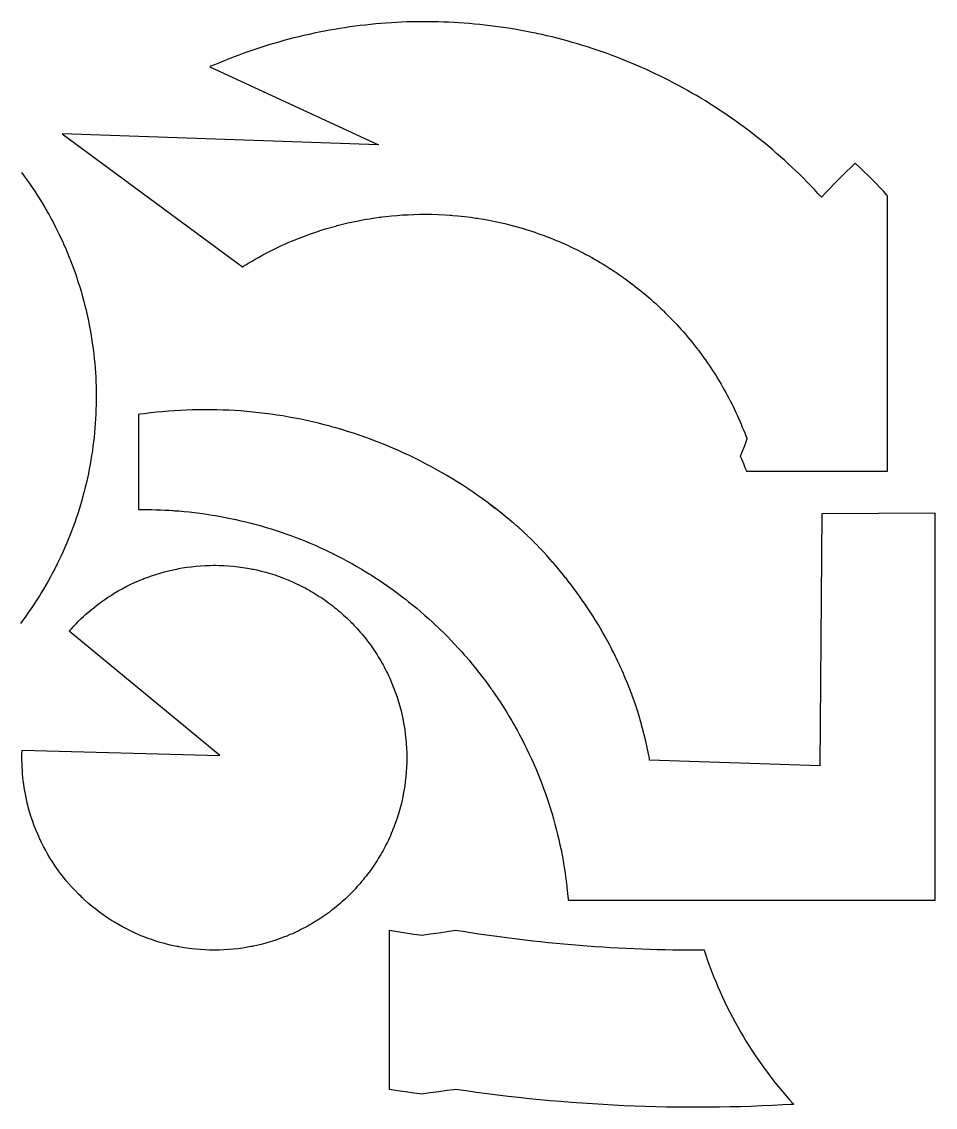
# Model space of a CAD drawing. Extents: x 0 to 1069, y 772 to 1501.
# Drawn here: x 455 to 1069, y 772 to 1501 of the extents above; entities that cross this region are included whole.
import ezdxf

# ---------------------------------------------------------------- set-up
doc = ezdxf.new("R2010")
doc.units = 0
doc.header["$MEASUREMENT"] = 0
doc.layers.get('0').update_dxf_attribs({"true_color": 0xffffff})

msp = doc.modelspace()

# ---------------------------------------------------------------- linework, layer by layer
at = {"color": 0}
for p, q in [((665.069, 1496.25), (661.626, 1495.64)), ((668.517, 1496.82), (665.069, 1496.25)), ((671.969, 1497.36), (668.517, 1496.82)), ((675.428, 1497.86), (671.969, 1497.36)), ((678.889, 1498.33), (675.428, 1497.86)), ((682.356, 1498.78), (678.889, 1498.33)), ((685.825, 1499.18), (682.356, 1498.78)), ((689.3, 1499.56), (685.825, 1499.18)), ((692.776, 1499.89), (689.3, 1499.56)), ((696.257, 1500.19), (692.776, 1499.89)), ((699.74, 1500.46), (696.257, 1500.19)), ((703.226, 1500.69), (699.74, 1500.46)), ((706.715, 1500.9), (703.226, 1500.69)), ((710.206, 1501.07), (706.715, 1500.9)), ((713.697, 1501.21), (710.206, 1501.07)), ((717.192, 1501.31), (713.697, 1501.21)), ((720.688, 1501.38), (717.192, 1501.31)), ((724.185, 1501.4), (720.688, 1501.38)), ((727.682, 1501.4), (724.185, 1501.4)), ((731.181, 1501.36), (727.682, 1501.4)), ((734.681, 1501.29), (731.181, 1501.36)), ((738.179, 1501.19), (734.681, 1501.29)), ((741.679, 1501.06), (738.179, 1501.19)), ((745.178, 1500.89), (741.679, 1501.06)), ((748.676, 1500.68), (745.178, 1500.89)), ((752.174, 1500.44), (748.676, 1500.68)), ((755.669, 1500.17), (752.174, 1500.44)), ((759.165, 1499.86), (755.669, 1500.17)), ((762.66, 1499.51), (759.165, 1499.86)), ((766.151, 1499.14), (762.66, 1499.51)), ((769.64, 1498.72), (766.151, 1499.14)), ((773.129, 1498.28), (769.64, 1498.72)), ((776.614, 1497.81), (773.129, 1498.28)), ((780.096, 1497.29), (776.614, 1497.81)), ((783.575, 1496.74), (780.096, 1497.29)), ((787.051, 1496.15), (783.575, 1496.74)), ((790.524, 1495.54), (787.051, 1496.15)), ((634.301, 1489.58), (630.917, 1488.68)), ((637.693, 1490.46), (634.301, 1489.58)), ((641.093, 1491.31), (637.693, 1490.46)), ((644.5, 1492.11), (641.093, 1491.31)), ((647.912, 1492.88), (644.5, 1492.11)), ((651.332, 1493.63), (647.912, 1492.88)), ((654.758, 1494.33), (651.332, 1493.63)), ((658.189, 1495), (654.758, 1494.33)), ((661.626, 1495.64), (658.189, 1495)), ((793.993, 1494.89), (790.524, 1495.54)), ((797.457, 1494.21), (793.993, 1494.89)), ((800.054, 1493.67), (797.457, 1494.21)), ((800.918, 1493.49), (800.054, 1493.67)), ((801.782, 1493.29), (800.918, 1493.49)), ((804.371, 1492.72), (801.782, 1493.29)), ((807.814, 1491.94), (804.371, 1492.72)), ((811.247, 1491.13), (807.814, 1491.94)), ((814.669, 1490.26), (811.247, 1491.13)), ((818.081, 1489.38), (814.669, 1490.26)), ((821.481, 1488.46), (818.081, 1489.38)), ((610.776, 1482.54), (607.45, 1481.4)), ((614.111, 1483.64), (610.776, 1482.54)), ((617.456, 1484.72), (614.111, 1483.64)), ((620.808, 1485.76), (617.456, 1484.72)), ((624.169, 1486.76), (620.808, 1485.76)), ((627.539, 1487.74), (624.169, 1486.76)), ((630.917, 1488.68), (627.539, 1487.74)), ((824.869, 1487.5), (821.481, 1488.46)), ((828.246, 1486.53), (824.869, 1487.5)), ((831.613, 1485.5), (828.246, 1486.53)), ((834.965, 1484.46), (831.613, 1485.5)), ((838.307, 1483.38), (834.965, 1484.46)), ((841.636, 1482.26), (838.307, 1483.38)), ((844.953, 1481.11), (841.636, 1482.26)), ((590.965, 1475.21), (587.699, 1473.86)), ((594.242, 1476.51), (590.965, 1475.21)), ((597.529, 1477.78), (594.242, 1476.51)), ((600.826, 1479.01), (597.529, 1477.78)), ((604.133, 1480.22), (600.826, 1479.01)), ((607.45, 1481.4), (604.133, 1480.22)), ((848.257, 1479.94), (844.953, 1481.11)), ((851.549, 1478.74), (848.257, 1479.94)), ((854.826, 1477.49), (851.549, 1478.74)), ((858.09, 1476.22), (854.826, 1477.49)), ((861.34, 1474.92), (858.09, 1476.22)), ((864.578, 1473.58), (861.34, 1474.92)), ((582.01, 1471.44), (581.2, 1471.1)), ((581.2, 1471.1), (694.639, 1418.61)), ((584.444, 1472.5), (582.01, 1471.44)), ((587.699, 1473.86), (584.444, 1472.5)), ((867.8, 1472.22), (864.578, 1473.58)), ((871.008, 1470.82), (867.8, 1472.22)), ((874.201, 1469.39), (871.008, 1470.82)), ((877.381, 1467.94), (874.201, 1469.39)), ((880.544, 1466.44), (877.381, 1467.94)), ((883.694, 1464.93), (880.544, 1466.44)), ((886.828, 1463.39), (883.694, 1464.93)), ((889.946, 1461.81), (886.828, 1463.39)), ((893.047, 1460.19), (889.946, 1461.81)), ((896.133, 1458.56), (893.047, 1460.19)), ((899.204, 1456.89), (896.133, 1458.56)), ((902.257, 1455.19), (899.204, 1456.89)), ((905.293, 1453.47), (902.257, 1455.19)), ((908.314, 1451.71), (905.293, 1453.47)), ((911.317, 1449.92), (908.314, 1451.71)), ((914.301, 1448.11), (911.317, 1449.92)), ((917.269, 1446.26), (914.301, 1448.11)), ((920.219, 1444.39), (917.269, 1446.26)), ((923.151, 1442.49), (920.219, 1444.39)), ((926.065, 1440.56), (923.151, 1442.49)), ((928.961, 1438.6), (926.065, 1440.56)), ((931.837, 1436.61), (928.961, 1438.6)), ((934.696, 1434.6), (931.837, 1436.61)), ((937.535, 1432.56), (934.696, 1434.6)), ((940.354, 1430.49), (937.535, 1432.56)), ((943.154, 1428.39), (940.354, 1430.49)), ((694.639, 1418.61), (481.887, 1426.04)), ((481.887, 1426.04), (603.258, 1336.67)), ((945.935, 1426.26), (943.154, 1428.39)), ((948.694, 1424.1), (945.935, 1426.26)), ((951.435, 1421.92), (948.694, 1424.1)), ((954.154, 1419.71), (951.435, 1421.92)), ((956.854, 1417.47), (954.154, 1419.71)), ((959.533, 1415.21), (956.854, 1417.47)), ((962.19, 1412.92), (959.533, 1415.21)), ((964.826, 1410.6), (962.19, 1412.92)), ((967.442, 1408.25), (964.826, 1410.6)), ((970.035, 1405.89), (967.442, 1408.25)), ((972.606, 1403.49), (970.035, 1405.89)), ((975.156, 1401.06), (972.606, 1403.49)), ((1012.09, 1403.46), (1009.18, 1400.68)), ((1014.3, 1405.53), (1012.09, 1403.46)), ((1015.04, 1406.21), (1014.3, 1405.53)), ((1015.75, 1405.56), (1015.04, 1406.21)), ((1017.86, 1403.58), (1015.75, 1405.56)), ((1020.65, 1400.93), (1017.86, 1403.58)), ((454.644, 1400.08), (456.493, 1397.58)), ((456.493, 1397.58), (457.861, 1395.69)), ((457.861, 1395.69), (458.313, 1395.06)), ((458.313, 1395.06), (458.76, 1394.43)), ((458.76, 1394.43), (460.086, 1392.53)), ((977.682, 1398.61), (975.156, 1401.06)), ((980.186, 1396.14), (977.682, 1398.61)), ((982.668, 1393.63), (980.186, 1396.14)), ((1003.45, 1395.04), (1000.63, 1392.17)), ((1006.3, 1397.88), (1003.45, 1395.04)), ((1009.18, 1400.68), (1006.3, 1397.88)), ((1023.41, 1398.25), (1020.65, 1400.93)), ((1026.14, 1395.53), (1023.41, 1398.25)), ((1028.84, 1392.79), (1026.14, 1395.53)), ((460.086, 1392.53), (461.828, 1389.99)), ((461.828, 1389.99), (463.537, 1387.42)), ((463.537, 1387.42), (465.217, 1384.83)), ((985.126, 1391.1), (982.668, 1393.63)), ((987.563, 1388.55), (985.126, 1391.1)), ((989.975, 1385.97), (987.563, 1388.55)), ((997.839, 1389.26), (995.085, 1386.33)), ((1000.63, 1392.17), (997.839, 1389.26)), ((1031.52, 1390.03), (1028.84, 1392.79)), ((1034.16, 1387.23), (1031.52, 1390.03)), ((1036.12, 1385.11), (1034.16, 1387.23)), ((465.217, 1384.83), (466.864, 1382.22)), ((466.864, 1382.22), (468.479, 1379.6)), ((468.479, 1379.6), (470.061, 1376.95)), ((991.769, 1384.02), (989.975, 1385.97)), ((992.363, 1383.36), (991.769, 1384.02)), ((993.039, 1384.11), (992.363, 1383.36)), ((995.085, 1386.33), (993.039, 1384.11)), ((1036.77, 1384.4), (1036.12, 1385.11)), ((1036.77, 1199.2), (1036.77, 1384.4)), ((470.061, 1376.95), (471.228, 1374.95)), ((471.228, 1374.95), (471.611, 1374.28)), ((471.611, 1374.28), (471.997, 1373.61)), ((471.997, 1373.61), (473.136, 1371.58)), ((722.046, 1371.93), (724.858, 1371.96)), ((724.858, 1371.96), (725.796, 1371.96)), ((725.796, 1371.96), (726.906, 1371.96)), ((726.906, 1371.96), (730.236, 1371.92)), ((473.136, 1371.58), (474.626, 1368.87)), ((474.626, 1368.87), (476.083, 1366.13)), ((476.083, 1366.13), (477.507, 1363.38)), ((667.639, 1364.55), (670.34, 1365.23)), ((670.34, 1365.23), (673.954, 1366.09)), ((673.954, 1366.09), (677.581, 1366.9)), ((677.581, 1366.9), (681.219, 1367.64)), ((681.219, 1367.64), (684.869, 1368.33)), ((684.869, 1368.33), (688.531, 1368.95)), ((688.531, 1368.95), (692.201, 1369.52)), ((692.201, 1369.52), (694.961, 1369.91)), ((694.961, 1369.91), (695.882, 1370.03)), ((695.882, 1370.03), (696.813, 1370.15)), ((696.813, 1370.15), (699.606, 1370.48)), ((699.606, 1370.48), (703.335, 1370.87)), ((703.335, 1370.87), (707.069, 1371.2)), ((707.069, 1371.2), (710.808, 1371.48)), ((710.808, 1371.48), (714.551, 1371.69)), ((714.551, 1371.69), (718.297, 1371.84)), ((718.297, 1371.84), (722.046, 1371.93)), ((730.236, 1371.92), (734.674, 1371.79)), ((734.674, 1371.79), (739.108, 1371.58)), ((739.108, 1371.58), (742.432, 1371.37)), ((742.432, 1371.37), (743.539, 1371.28)), ((743.539, 1371.28), (744.637, 1371.2)), ((744.637, 1371.2), (747.928, 1370.91)), ((747.928, 1370.91), (752.31, 1370.45)), ((752.31, 1370.45), (756.681, 1369.9)), ((756.681, 1369.9), (759.953, 1369.44)), ((759.953, 1369.44), (761.042, 1369.27)), ((761.042, 1369.27), (762.135, 1369.11)), ((762.135, 1369.11), (765.408, 1368.56)), ((765.408, 1368.56), (769.76, 1367.76)), ((769.76, 1367.76), (774.096, 1366.88)), ((774.096, 1366.88), (777.336, 1366.16)), ((777.336, 1366.16), (778.414, 1365.91)), ((778.414, 1365.91), (779.489, 1365.66)), ((779.489, 1365.66), (782.704, 1364.87)), ((782.704, 1364.87), (786.975, 1363.73)), ((477.507, 1363.38), (478.896, 1360.61)), ((478.896, 1360.61), (480.251, 1357.82)), ((480.251, 1357.82), (481.571, 1355.02)), ((641.965, 1356.21), (645.446, 1357.54)), ((645.446, 1357.54), (648.947, 1358.81)), ((648.947, 1358.81), (652.469, 1360.03)), ((652.469, 1360.03), (656.01, 1361.18)), ((656.01, 1361.18), (659.569, 1362.28)), ((659.569, 1362.28), (663.146, 1363.32)), ((663.146, 1363.32), (665.84, 1364.07)), ((665.84, 1364.07), (666.742, 1364.31)), ((666.742, 1364.31), (667.639, 1364.55)), ((786.975, 1363.73), (791.222, 1362.52)), ((791.222, 1362.52), (794.393, 1361.56)), ((794.393, 1361.56), (795.446, 1361.23)), ((795.446, 1361.23), (795.971, 1361.06)), ((795.971, 1361.06), (797.546, 1360.55)), ((797.546, 1360.55), (799.639, 1359.85)), ((799.639, 1359.85), (801.725, 1359.14)), ((801.725, 1359.14), (803.803, 1358.4)), ((803.803, 1358.4), (805.874, 1357.64)), ((805.874, 1357.64), (807.938, 1356.87)), ((481.571, 1355.02), (482.54, 1352.9)), ((482.54, 1352.9), (482.857, 1352.19)), ((482.857, 1352.19), (483.174, 1351.49)), ((483.174, 1351.49), (484.107, 1349.36)), ((627.16, 1349.81), (629.407, 1350.86)), ((629.407, 1350.86), (631.664, 1351.89)), ((631.664, 1351.89), (633.933, 1352.89)), ((633.933, 1352.89), (636.214, 1353.87)), ((636.214, 1353.87), (637.932, 1354.59)), ((637.932, 1354.59), (638.506, 1354.82)), ((638.506, 1354.82), (639.368, 1355.18)), ((639.368, 1355.18), (641.965, 1356.21)), ((807.938, 1356.87), (809.993, 1356.07)), ((809.993, 1356.07), (812.042, 1355.25)), ((812.042, 1355.25), (814.082, 1354.42)), ((814.082, 1354.42), (816.114, 1353.56)), ((816.114, 1353.56), (818.137, 1352.68)), ((818.137, 1352.68), (820.153, 1351.79)), ((820.153, 1351.79), (822.16, 1350.88)), ((822.16, 1350.88), (824.158, 1349.94)), ((484.107, 1349.36), (485.322, 1346.51)), ((485.322, 1346.51), (486.501, 1343.65)), ((486.501, 1343.65), (487.644, 1340.77)), ((611.771, 1341.78), (613.931, 1343)), ((613.931, 1343), (616.106, 1344.19)), ((616.106, 1344.19), (618.292, 1345.36)), ((618.292, 1345.36), (620.49, 1346.51)), ((620.49, 1346.51), (622.701, 1347.63)), ((622.701, 1347.63), (624.925, 1348.73)), ((624.925, 1348.73), (627.16, 1349.81)), ((824.158, 1349.94), (826.147, 1348.99)), ((826.147, 1348.99), (827.635, 1348.26)), ((827.635, 1348.26), (828.128, 1348.02)), ((828.128, 1348.02), (828.625, 1347.77)), ((828.625, 1347.77), (830.108, 1347.02)), ((830.108, 1347.02), (832.079, 1346)), ((832.079, 1346), (834.039, 1344.97)), ((834.039, 1344.97), (835.989, 1343.92)), ((835.989, 1343.92), (837.929, 1342.85)), ((837.929, 1342.85), (839.857, 1341.76)), ((487.644, 1340.77), (488.753, 1337.88)), ((488.753, 1337.88), (489.825, 1334.97)), ((603.258, 1336.67), (603.783, 1337)), ((603.783, 1337), (605.367, 1337.98)), ((605.367, 1337.98), (607.488, 1339.27)), ((607.488, 1339.27), (609.622, 1340.54)), ((609.622, 1340.54), (611.771, 1341.78)), ((839.857, 1341.76), (841.776, 1340.65)), ((841.776, 1340.65), (843.683, 1339.52)), ((843.683, 1339.52), (845.581, 1338.38)), ((845.581, 1338.38), (847.467, 1337.22)), ((847.467, 1337.22), (849.34, 1336.03)), ((849.34, 1336.03), (851.204, 1334.84)), ((489.825, 1334.97), (490.863, 1332.05)), ((490.863, 1332.05), (491.617, 1329.85)), ((491.617, 1329.85), (491.863, 1329.12)), ((491.863, 1329.12), (492.107, 1328.38)), ((492.107, 1328.38), (492.825, 1326.18)), ((851.204, 1334.84), (853.056, 1333.62)), ((853.056, 1333.62), (854.897, 1332.39)), ((854.897, 1332.39), (856.725, 1331.13)), ((856.725, 1331.13), (858.089, 1330.18)), ((858.089, 1330.18), (858.542, 1329.86)), ((858.542, 1329.86), (858.993, 1329.54)), ((858.993, 1329.54), (860.343, 1328.58)), ((860.343, 1328.58), (862.131, 1327.28)), ((492.825, 1326.18), (493.751, 1323.23)), ((493.751, 1323.23), (494.64, 1320.27)), ((862.131, 1327.28), (863.906, 1325.96)), ((863.906, 1325.96), (865.668, 1324.63)), ((865.668, 1324.63), (867.417, 1323.27)), ((867.417, 1323.27), (869.153, 1321.91)), ((869.153, 1321.91), (870.876, 1320.52)), ((494.64, 1320.27), (495.493, 1317.3)), ((495.493, 1317.3), (496.31, 1314.32)), ((496.31, 1314.32), (497.089, 1311.32)), ((870.876, 1320.52), (872.586, 1319.12)), ((872.586, 1319.12), (874.282, 1317.71)), ((874.282, 1317.71), (875.965, 1316.27)), ((875.965, 1316.27), (877.633, 1314.82)), ((877.633, 1314.82), (879.289, 1313.36)), ((497.089, 1311.32), (497.832, 1308.32)), ((497.832, 1308.32), (498.537, 1305.32)), ((879.289, 1313.36), (880.931, 1311.88)), ((880.931, 1311.88), (882.558, 1310.38)), ((882.558, 1310.38), (884.171, 1308.87)), ((884.171, 1308.87), (885.372, 1307.73)), ((885.372, 1307.73), (885.771, 1307.34)), ((885.771, 1307.34), (886.168, 1306.96)), ((886.168, 1306.96), (887.356, 1305.8)), ((498.537, 1305.32), (499.207, 1302.3)), ((499.207, 1302.3), (499.838, 1299.27)), ((499.838, 1299.27), (500.432, 1296.24)), ((887.356, 1305.8), (888.926, 1304.24)), ((888.926, 1304.24), (890.481, 1302.67)), ((890.481, 1302.67), (892.021, 1301.08)), ((892.021, 1301.08), (893.546, 1299.48)), ((893.546, 1299.48), (895.056, 1297.86)), ((500.432, 1296.24), (500.99, 1293.2)), ((500.99, 1293.2), (501.51, 1290.16)), ((895.056, 1297.86), (896.549, 1296.23)), ((896.549, 1296.23), (898.026, 1294.59)), ((898.026, 1294.59), (899.489, 1292.93)), ((899.489, 1292.93), (900.935, 1291.26)), ((501.51, 1290.16), (501.992, 1287.1)), ((501.992, 1287.1), (502.438, 1284.04)), ((900.935, 1291.26), (902.365, 1289.57)), ((902.365, 1289.57), (903.781, 1287.87)), ((903.781, 1287.87), (905.179, 1286.16)), ((905.179, 1286.16), (906.561, 1284.43)), ((906.561, 1284.43), (907.926, 1282.69)), ((502.438, 1284.04), (502.747, 1281.74)), ((502.747, 1281.74), (502.844, 1280.98)), ((502.844, 1280.98), (502.942, 1280.2)), ((502.942, 1280.2), (503.217, 1277.88)), ((503.217, 1277.88), (503.55, 1274.79)), ((907.926, 1282.69), (908.942, 1281.38)), ((908.942, 1281.38), (909.276, 1280.93)), ((909.276, 1280.93), (909.603, 1280.51)), ((909.603, 1280.51), (910.572, 1279.22)), ((910.572, 1279.22), (911.851, 1277.49)), ((911.851, 1277.49), (913.114, 1275.75)), ((503.55, 1274.79), (503.846, 1271.69)), ((503.846, 1271.69), (504.104, 1268.6)), ((913.114, 1275.75), (914.361, 1274)), ((914.361, 1274), (915.59, 1272.24)), ((915.59, 1272.24), (916.803, 1270.46)), ((916.803, 1270.46), (918, 1268.68)), ((504.104, 1268.6), (504.324, 1265.5)), ((504.324, 1265.5), (504.506, 1262.4)), ((918, 1268.68), (919.179, 1266.89)), ((919.179, 1266.89), (920.342, 1265.08)), ((920.342, 1265.08), (921.486, 1263.27)), ((921.486, 1263.27), (922.615, 1261.44)), ((504.506, 1262.4), (504.65, 1259.29)), ((504.65, 1259.29), (504.756, 1256.19)), ((504.756, 1256.19), (504.824, 1253.09)), ((922.615, 1261.44), (923.726, 1259.61)), ((923.726, 1259.61), (924.821, 1257.76)), ((924.821, 1257.76), (925.897, 1255.9)), ((925.897, 1255.9), (926.957, 1254.04)), ((504.824, 1253.09), (504.853, 1249.99)), ((504.853, 1249.99), (504.844, 1246.89)), ((926.957, 1254.04), (928, 1252.16)), ((928, 1252.16), (929.025, 1250.28)), ((929.025, 1250.28), (930.032, 1248.38)), ((930.032, 1248.38), (931.021, 1246.48)), ((504.715, 1240.69), (504.593, 1237.59)), ((504.799, 1243.79), (504.715, 1240.69)), ((504.844, 1246.89), (504.799, 1243.79)), ((931.021, 1246.48), (931.993, 1244.57)), ((931.993, 1244.57), (932.949, 1242.64)), ((932.949, 1242.64), (933.885, 1240.71)), ((933.885, 1240.71), (934.803, 1238.77)), ((504.433, 1234.49), (504.236, 1231.4)), ((504.593, 1237.59), (504.433, 1234.49)), ((534.213, 1237.48), (533.203, 1237.34)), ((533.203, 1237.34), (533.203, 1173.44)), ((537.242, 1237.89), (534.213, 1237.48)), ((541.285, 1238.4), (537.242, 1237.89)), ((545.331, 1238.85), (541.285, 1238.4)), ((549.381, 1239.24), (545.331, 1238.85)), ((553.432, 1239.59), (549.381, 1239.24)), ((557.488, 1239.89), (553.432, 1239.59)), ((561.543, 1240.13), (557.488, 1239.89)), ((565.601, 1240.32), (561.543, 1240.13)), ((569.66, 1240.46), (565.601, 1240.32)), ((573.719, 1240.55), (569.66, 1240.46)), ((577.778, 1240.58), (573.719, 1240.55)), ((581.836, 1240.57), (577.778, 1240.58)), ((585.892, 1240.5), (581.836, 1240.57)), ((589.947, 1240.38), (585.892, 1240.5)), ((594, 1240.21), (589.947, 1240.38)), ((598.05, 1239.98), (594, 1240.21)), ((602.097, 1239.71), (598.05, 1239.98)), ((606.142, 1239.38), (602.097, 1239.71)), ((610.181, 1239.01), (606.142, 1239.38)), ((614.215, 1238.58), (610.181, 1239.01)), ((618.244, 1238.1), (614.215, 1238.58)), ((622.268, 1237.57), (618.244, 1238.1)), ((626.286, 1236.98), (622.268, 1237.57)), ((630.297, 1236.35), (626.286, 1236.98)), ((634.301, 1235.66), (630.297, 1236.35)), ((638.297, 1234.93), (634.301, 1235.66)), ((642.286, 1234.14), (638.297, 1234.93)), ((646.265, 1233.3), (642.286, 1234.14)), ((650.236, 1232.41), (646.265, 1233.3)), ((934.803, 1238.77), (935.704, 1236.82)), ((935.704, 1236.82), (936.587, 1234.87)), ((936.587, 1234.87), (937.451, 1232.9)), ((504.001, 1228.31), (503.728, 1225.22)), ((504.236, 1231.4), (504.001, 1228.31)), ((654.197, 1231.47), (650.236, 1232.41)), ((658.147, 1230.47), (654.197, 1231.47)), ((661.104, 1229.7), (658.147, 1230.47)), ((662.088, 1229.43), (661.104, 1229.7)), ((663.071, 1229.16), (662.088, 1229.43)), ((666.014, 1228.33), (663.071, 1229.16)), ((669.924, 1227.19), (666.014, 1228.33)), ((673.817, 1226), (669.924, 1227.19)), ((677.692, 1224.76), (673.817, 1226)), ((937.451, 1232.9), (938.299, 1230.93)), ((938.299, 1230.93), (939.128, 1228.95)), ((939.128, 1228.95), (939.938, 1226.96)), ((939.938, 1226.96), (940.729, 1224.96)), ((503.069, 1219.06), (502.683, 1215.98)), ((503.418, 1222.14), (503.069, 1219.06)), ((503.728, 1225.22), (503.418, 1222.14)), ((681.549, 1223.47), (677.692, 1224.76)), ((685.387, 1222.13), (681.549, 1223.47)), ((689.207, 1220.74), (685.387, 1222.13)), ((693.007, 1219.3), (689.207, 1220.74)), ((696.786, 1217.82), (693.007, 1219.3)), ((940.729, 1224.96), (941.504, 1222.95)), ((941.994, 1220.22), (941.181, 1218.08)), ((941.504, 1222.95), (942.072, 1221.44)), ((942.258, 1220.94), (941.994, 1220.22)), ((942.072, 1221.44), (942.258, 1220.94)), ((502.26, 1212.91), (501.799, 1209.84)), ((502.683, 1215.98), (502.26, 1212.91)), ((700.546, 1216.29), (696.786, 1217.82)), ((704.286, 1214.71), (700.546, 1216.29)), ((708.004, 1213.08), (704.286, 1214.71)), ((711.7, 1211.41), (708.004, 1213.08)), ((715.374, 1209.69), (711.7, 1211.41)), ((938.914, 1212.41), (938.025, 1210.3)), ((940.067, 1215.24), (938.914, 1212.41)), ((941.181, 1218.08), (940.067, 1215.24)), ((501.3, 1206.78), (500.764, 1203.72)), ((501.799, 1209.84), (501.3, 1206.78)), ((719.026, 1207.92), (715.374, 1209.69)), ((722.656, 1206.11), (719.026, 1207.92)), ((726.261, 1204.25), (722.656, 1206.11)), ((729.842, 1202.35), (726.261, 1204.25)), ((938.025, 1210.3), (937.724, 1209.6)), ((937.724, 1209.6), (938, 1208.95)), ((938, 1208.95), (938.817, 1207.02)), ((938.817, 1207.02), (939.878, 1204.43)), ((939.878, 1204.43), (940.908, 1201.82)), ((499.578, 1197.63), (498.929, 1194.59)), ((500.189, 1200.67), (499.578, 1197.63)), ((500.764, 1203.72), (500.189, 1200.67)), ((733.4, 1200.4), (729.842, 1202.35)), ((736.932, 1198.4), (733.4, 1200.4)), ((740.44, 1196.36), (736.932, 1198.4)), ((940.908, 1201.82), (941.661, 1199.86)), ((941.661, 1199.86), (941.907, 1199.2)), ((941.907, 1199.2), (1036.77, 1199.2)), ((498.243, 1191.55), (497.518, 1188.53)), ((498.929, 1194.59), (498.243, 1191.55)), ((743.922, 1194.27), (740.44, 1196.36)), ((747.378, 1192.14), (743.922, 1194.27)), ((750.807, 1189.97), (747.378, 1192.14)), ((754.21, 1187.75), (750.807, 1189.97)), ((495.958, 1182.5), (495.756, 1181.76)), ((496.162, 1183.25), (495.958, 1182.5)), ((496.757, 1185.51), (496.162, 1183.25)), ((497.518, 1188.53), (496.757, 1185.51)), ((757.585, 1185.49), (754.21, 1187.75)), ((760.932, 1183.18), (757.585, 1185.49)), ((764.251, 1180.83), (760.932, 1183.18)), ((494.261, 1176.55), (493.358, 1173.6)), ((495.128, 1179.52), (494.261, 1176.55)), ((495.756, 1181.76), (495.128, 1179.52)), ((767.542, 1178.43), (764.251, 1180.83)), ((770.803, 1176), (767.542, 1178.43)), ((769.681, 1176.84), (769.363, 1177.07)), ((769.363, 1177.07), (773.154, 1174.2)), ((771.265, 1175.65), (769.681, 1176.84)), ((774.035, 1173.52), (770.803, 1176)), ((772.84, 1174.44), (771.265, 1175.65)), ((491.446, 1167.72), (490.435, 1164.8)), ((492.419, 1170.65), (491.446, 1167.72)), ((493.358, 1173.6), (492.419, 1170.65)), ((533.203, 1173.44), (533.944, 1173.45)), ((533.944, 1173.45), (536.168, 1173.46)), ((536.168, 1173.46), (539.133, 1173.45)), ((539.133, 1173.45), (542.099, 1173.42)), ((542.099, 1173.42), (545.063, 1173.35)), ((545.063, 1173.35), (548.025, 1173.25)), ((548.025, 1173.25), (550.988, 1173.12)), ((550.988, 1173.12), (553.949, 1172.95)), ((553.949, 1172.95), (556.168, 1172.81)), ((556.168, 1172.81), (556.907, 1172.76)), ((556.907, 1172.76), (557.786, 1172.7)), ((557.786, 1172.7), (560.419, 1172.5)), ((560.419, 1172.5), (563.926, 1172.18)), ((563.926, 1172.18), (567.429, 1171.83)), ((567.429, 1171.83), (570.926, 1171.44)), ((570.926, 1171.44), (574.418, 1171)), ((574.418, 1171), (577.904, 1170.52)), ((577.904, 1170.52), (581.383, 1169.99)), ((581.383, 1169.99), (584.856, 1169.43)), ((584.856, 1169.43), (588.321, 1168.82)), ((588.321, 1168.82), (591.778, 1168.17)), ((591.778, 1168.17), (595.228, 1167.48)), ((773.154, 1174.2), (772.84, 1174.44)), ((776.44, 1171.63), (774.035, 1173.52)), ((777.236, 1170.99), (776.44, 1171.63)), ((777.526, 1170.76), (777.236, 1170.99)), ((780.417, 1168.43), (777.526, 1170.76)), ((780.704, 1168.19), (780.417, 1168.43)), ((781.049, 1167.91), (780.704, 1168.19)), ((784.488, 1165.06), (781.049, 1167.91)), ((992.594, 1170.51), (991.325, 1001.19)), ((1068.82, 1170.96), (992.594, 1170.51)), ((1068.82, 910.864), (1068.82, 1170.96)), ((489.387, 1161.89), (488.306, 1159)), ((490.435, 1164.8), (489.387, 1161.89)), ((595.228, 1167.48), (598.669, 1166.74)), ((598.669, 1166.74), (602.103, 1165.97)), ((602.103, 1165.97), (605.526, 1165.15)), ((605.526, 1165.15), (608.94, 1164.28)), ((608.94, 1164.28), (611.494, 1163.61)), ((611.494, 1163.61), (612.344, 1163.38)), ((612.344, 1163.38), (613.19, 1163.15)), ((613.19, 1163.15), (615.721, 1162.44)), ((615.721, 1162.44), (619.085, 1161.46)), ((619.085, 1161.46), (622.435, 1160.44)), ((622.435, 1160.44), (625.771, 1159.38)), ((784.829, 1164.78), (784.488, 1165.06)), ((785.219, 1164.45), (784.829, 1164.78)), ((784.829, 1164.78), (784.829, 1164.78)), ((787.15, 1162.8), (785.219, 1164.45)), ((789.057, 1161.13), (787.15, 1162.8)), ((789.435, 1160.79), (789.057, 1161.13)), ((789.86, 1160.41), (789.435, 1160.79)), ((791.967, 1158.48), (789.86, 1160.41)), ((486.036, 1153.25), (484.847, 1150.4)), ((487.189, 1156.12), (486.036, 1153.25)), ((488.306, 1159), (487.189, 1156.12)), ((625.771, 1159.38), (629.094, 1158.27)), ((629.094, 1158.27), (632.404, 1157.13)), ((632.404, 1157.13), (635.699, 1155.94)), ((635.699, 1155.94), (638.978, 1154.72)), ((638.978, 1154.72), (642.242, 1153.45)), ((642.242, 1153.45), (645.49, 1152.14)), ((794.05, 1156.53), (791.967, 1158.48)), ((794.463, 1156.13), (794.05, 1156.53)), ((794.839, 1155.78), (794.463, 1156.13)), ((796.706, 1153.97), (794.839, 1155.78)), ((798.554, 1152.14), (796.706, 1153.97)), ((483.625, 1147.56), (482.367, 1144.73)), ((484.847, 1150.4), (483.625, 1147.56)), ((645.49, 1152.14), (648.722, 1150.8)), ((648.722, 1150.8), (651.939, 1149.41)), ((651.939, 1149.41), (655.137, 1147.99)), ((655.137, 1147.99), (658.321, 1146.52)), ((658.321, 1146.52), (661.485, 1145.02)), ((798.921, 1151.77), (798.554, 1152.14)), ((799.306, 1151.39), (798.921, 1151.77)), ((801.215, 1149.44), (799.306, 1151.39)), ((803.106, 1147.48), (801.215, 1149.44)), ((803.481, 1147.08), (803.106, 1147.48)), ((804.019, 1146.52), (803.481, 1147.08)), ((805.624, 1144.8), (804.019, 1146.52)), ((479.746, 1139.13), (478.728, 1137.05)), ((481.074, 1141.93), (479.746, 1139.13)), ((482.367, 1144.73), (481.074, 1141.93)), ((661.485, 1145.02), (663.847, 1143.87)), ((663.847, 1143.87), (664.632, 1143.48)), ((664.632, 1143.48), (665.417, 1143.09)), ((665.417, 1143.09), (667.764, 1141.89)), ((667.764, 1141.89), (670.878, 1140.27)), ((670.878, 1140.27), (673.969, 1138.61)), ((673.969, 1138.61), (677.04, 1136.91)), ((807.739, 1142.49), (805.624, 1144.8)), ((809.831, 1140.16), (807.739, 1142.49)), ((811.382, 1138.4), (809.831, 1140.16)), ((476.985, 1133.59), (475.551, 1130.85)), ((478.037, 1135.66), (476.985, 1133.59)), ((478.383, 1136.36), (478.037, 1135.66)), ((478.728, 1137.05), (478.383, 1136.36)), ((547.774, 1130.77), (550.722, 1131.59)), ((550.722, 1131.59), (553.689, 1132.34)), ((553.689, 1132.34), (556.674, 1133.03)), ((556.674, 1133.03), (558.924, 1133.49)), ((558.924, 1133.49), (559.676, 1133.64)), ((559.676, 1133.64), (560.436, 1133.78)), ((560.436, 1133.78), (562.721, 1134.18)), ((562.721, 1134.18), (565.776, 1134.66)), ((565.776, 1134.66), (568.842, 1135.06)), ((568.842, 1135.06), (571.915, 1135.38)), ((571.915, 1135.38), (574.994, 1135.64)), ((574.994, 1135.64), (578.081, 1135.82)), ((578.081, 1135.82), (581.171, 1135.93)), ((581.171, 1135.93), (583.49, 1135.97)), ((583.49, 1135.97), (584.264, 1135.97)), ((584.264, 1135.97), (585.061, 1135.97)), ((585.061, 1135.97), (587.456, 1135.93)), ((587.456, 1135.93), (590.644, 1135.81)), ((590.644, 1135.81), (593.828, 1135.62)), ((593.828, 1135.62), (597.006, 1135.35)), ((597.006, 1135.35), (600.175, 1135)), ((600.175, 1135), (603.336, 1134.57)), ((603.336, 1134.57), (606.486, 1134.07)), ((606.486, 1134.07), (608.843, 1133.64)), ((608.843, 1133.64), (609.625, 1133.49)), ((609.625, 1133.49), (610.401, 1133.33)), ((610.401, 1133.33), (612.719, 1132.83)), ((612.719, 1132.83), (615.796, 1132.11)), ((615.796, 1132.11), (618.851, 1131.31)), ((618.851, 1131.31), (621.886, 1130.43)), ((677.04, 1136.91), (680.09, 1135.17)), ((680.09, 1135.17), (683.119, 1133.4)), ((683.119, 1133.4), (686.125, 1131.59)), ((686.125, 1131.59), (688.367, 1130.21)), ((811.894, 1137.81), (811.382, 1138.4)), ((812.422, 1137.2), (811.894, 1137.81)), ((813.994, 1135.36), (812.422, 1137.2)), ((816.068, 1132.89), (813.994, 1135.36)), ((818.114, 1130.4), (816.068, 1132.89)), ((472.585, 1125.41), (471.051, 1122.72)), ((474.085, 1128.12), (472.585, 1125.41)), ((475.551, 1130.85), (474.085, 1128.12)), ((527.769, 1123.05), (530.549, 1124.36)), ((530.549, 1124.36), (533.36, 1125.6)), ((533.36, 1125.6), (535.486, 1126.49)), ((535.486, 1126.49), (536.2, 1126.77)), ((536.2, 1126.77), (536.911, 1127.06)), ((536.911, 1127.06), (539.058, 1127.87)), ((539.058, 1127.87), (541.94, 1128.91)), ((541.94, 1128.91), (544.846, 1129.87)), ((544.846, 1129.87), (547.774, 1130.77)), ((621.886, 1130.43), (624.899, 1129.48)), ((624.899, 1129.48), (627.886, 1128.45)), ((627.886, 1128.45), (630.85, 1127.35)), ((630.85, 1127.35), (633.056, 1126.48)), ((633.056, 1126.48), (633.786, 1126.18)), ((633.786, 1126.18), (634.153, 1126.03)), ((634.153, 1126.03), (635.247, 1125.56)), ((635.247, 1125.56), (636.701, 1124.93)), ((636.701, 1124.93), (638.147, 1124.28)), ((638.147, 1124.28), (639.583, 1123.61)), ((688.367, 1130.21), (689.11, 1129.74)), ((689.11, 1129.74), (689.853, 1129.27)), ((689.853, 1129.27), (692.071, 1127.85)), ((692.071, 1127.85), (695.01, 1125.93)), ((695.01, 1125.93), (697.924, 1123.97)), ((697.924, 1123.97), (700.813, 1121.98)), ((819.632, 1128.52), (818.114, 1130.4)), ((820.133, 1127.89), (819.632, 1128.52)), ((820.628, 1127.27), (820.133, 1127.89)), ((822.097, 1125.39), (820.628, 1127.27)), ((824.035, 1122.87), (822.097, 1125.39)), ((467.886, 1117.39), (466.665, 1115.41)), ((469.486, 1120.04), (467.886, 1117.39)), ((471.051, 1122.72), (469.486, 1120.04)), ((515.031, 1115.95), (516.99, 1117.17)), ((516.99, 1117.17), (519.632, 1118.74)), ((519.632, 1118.74), (522.311, 1120.24)), ((522.311, 1120.24), (525.024, 1121.68)), ((525.024, 1121.68), (527.769, 1123.05)), ((639.583, 1123.61), (641.012, 1122.93)), ((641.012, 1122.93), (642.432, 1122.22)), ((642.432, 1122.22), (643.843, 1121.5)), ((643.843, 1121.5), (645.244, 1120.76)), ((645.244, 1120.76), (646.637, 1120.01)), ((646.637, 1120.01), (648.021, 1119.23)), ((648.021, 1119.23), (649.394, 1118.45)), ((649.394, 1118.45), (650.758, 1117.64)), ((650.758, 1117.64), (652.114, 1116.82)), ((652.114, 1116.82), (653.458, 1115.98)), ((700.813, 1121.98), (703.676, 1119.95)), ((703.676, 1119.95), (706.515, 1117.88)), ((706.515, 1117.88), (709.329, 1115.78)), ((825.946, 1120.33), (824.035, 1122.87)), ((827.363, 1118.42), (825.946, 1120.33)), ((827.831, 1117.77), (827.363, 1118.42)), ((828.297, 1117.13), (827.831, 1117.77)), ((829.683, 1115.2), (828.297, 1117.13)), ((462.89, 1109.55), (461.161, 1106.98)), ((464.588, 1112.14), (462.89, 1109.55)), ((465.842, 1114.1), (464.588, 1112.14)), ((466.253, 1114.76), (465.842, 1114.1)), ((466.665, 1115.41), (466.253, 1114.76)), ((505.012, 1108.92), (506.838, 1110.31)), ((506.838, 1110.31), (508.688, 1111.66)), ((508.688, 1111.66), (510.563, 1112.99)), ((510.563, 1112.99), (512.463, 1114.28)), ((512.463, 1114.28), (513.901, 1115.23)), ((513.901, 1115.23), (514.385, 1115.54)), ((514.385, 1115.54), (515.031, 1115.95)), ((653.458, 1115.98), (654.792, 1115.12)), ((654.792, 1115.12), (655.786, 1114.47)), ((655.786, 1114.47), (656.117, 1114.25)), ((656.117, 1114.25), (656.447, 1114.02)), ((656.447, 1114.02), (657.433, 1113.35)), ((657.433, 1113.35), (658.74, 1112.45)), ((658.74, 1112.45), (660.035, 1111.52)), ((660.035, 1111.52), (661.318, 1110.58)), ((661.318, 1110.58), (662.589, 1109.63)), ((662.589, 1109.63), (663.849, 1108.66)), ((709.329, 1115.78), (711.424, 1114.18)), ((711.424, 1114.18), (712.117, 1113.64)), ((712.117, 1113.64), (712.807, 1113.11)), ((712.807, 1113.11), (714.865, 1111.48)), ((714.865, 1111.48), (717.588, 1109.29)), ((717.588, 1109.29), (720.282, 1107.07)), ((831.508, 1112.61), (829.683, 1115.2)), ((833.307, 1109.99), (831.508, 1112.61)), ((834.639, 1108.02), (833.307, 1109.99)), ((459.4, 1104.43), (457.607, 1101.9)), ((461.161, 1106.98), (459.4, 1104.43)), ((496.272, 1101.5), (497.967, 1103.04)), ((497.967, 1103.04), (499.689, 1104.56)), ((499.689, 1104.56), (501.438, 1106.04)), ((501.438, 1106.04), (503.213, 1107.49)), ((503.213, 1107.49), (505.012, 1108.92)), ((663.849, 1108.66), (665.096, 1107.67)), ((665.096, 1107.67), (666.331, 1106.67)), ((666.331, 1106.67), (667.553, 1105.65)), ((667.553, 1105.65), (668.764, 1104.62)), ((668.764, 1104.62), (669.961, 1103.57)), ((669.961, 1103.57), (671.146, 1102.51)), ((671.146, 1102.51), (672.318, 1101.44)), ((720.282, 1107.07), (722.95, 1104.81)), ((722.95, 1104.81), (725.589, 1102.51)), ((725.589, 1102.51), (728.2, 1100.19)), ((835.078, 1107.36), (834.639, 1108.02)), ((835.521, 1106.7), (835.078, 1107.36)), ((836.838, 1104.69), (835.521, 1106.7)), ((838.568, 1101.99), (836.838, 1104.69)), ((840.268, 1099.28), (838.568, 1101.99)), ((455.783, 1099.4), (453.929, 1096.91)), ((457.607, 1101.9), (455.783, 1099.4)), ((488.215, 1093.33), (489.769, 1095.02)), ((489.769, 1095.02), (491.353, 1096.68)), ((491.353, 1096.68), (492.965, 1098.32)), ((492.965, 1098.32), (494.604, 1099.92)), ((494.604, 1099.92), (496.272, 1101.5)), ((672.318, 1101.44), (673.476, 1100.35)), ((673.476, 1100.35), (674.622, 1099.24)), ((674.622, 1099.24), (675.474, 1098.41)), ((675.474, 1098.41), (675.754, 1098.13)), ((675.754, 1098.13), (676.036, 1097.84)), ((676.036, 1097.84), (676.872, 1096.99)), ((676.872, 1096.99), (677.976, 1095.85)), ((677.976, 1095.85), (679.067, 1094.69)), ((679.067, 1094.69), (680.142, 1093.52)), ((728.2, 1100.19), (730.782, 1097.83)), ((730.782, 1097.83), (732.701, 1096.05)), ((732.701, 1096.05), (733.336, 1095.45)), ((733.336, 1095.45), (733.976, 1094.84)), ((733.976, 1094.84), (735.883, 1093.01)), ((841.526, 1097.23), (840.268, 1099.28)), ((841.94, 1096.55), (841.526, 1097.23)), ((842.35, 1095.87), (841.94, 1096.55)), ((843.561, 1093.84), (842.35, 1095.87)), ((486.69, 1091.61), (487.068, 1092.05)), ((587.96, 1008.21), (486.69, 1091.61)), ((487.068, 1092.05), (488.215, 1093.33)), ((680.142, 1093.52), (681.203, 1092.33)), ((681.203, 1092.33), (682.249, 1091.14)), ((682.249, 1091.14), (683.279, 1089.93)), ((683.279, 1089.93), (684.296, 1088.7)), ((684.296, 1088.7), (685.297, 1087.47)), ((685.297, 1087.47), (686.283, 1086.22)), ((735.883, 1093.01), (738.4, 1090.53)), ((738.4, 1090.53), (740.887, 1088.03)), ((740.887, 1088.03), (743.343, 1085.5)), ((845.151, 1091.11), (843.561, 1093.84)), ((846.711, 1088.36), (845.151, 1091.11)), ((847.863, 1086.29), (846.711, 1088.36)), ((686.283, 1086.22), (687.254, 1084.96)), ((687.254, 1084.96), (688.208, 1083.69)), ((688.208, 1083.69), (689.149, 1082.41)), ((689.149, 1082.41), (690.072, 1081.11)), ((690.072, 1081.11), (690.981, 1079.81)), ((743.343, 1085.5), (745.768, 1082.94)), ((745.768, 1082.94), (748.162, 1080.35)), ((748.162, 1080.35), (750.525, 1077.73)), ((848.242, 1085.6), (847.863, 1086.29)), ((848.497, 1085.13), (848.242, 1085.6)), ((849.76, 1082.78), (848.497, 1085.13)), ((851, 1080.42), (849.76, 1082.78)), ((851.246, 1079.95), (851, 1080.42)), ((690.981, 1079.81), (691.653, 1078.82)), ((691.653, 1078.82), (691.874, 1078.49)), ((691.874, 1078.49), (692.094, 1078.16)), ((692.094, 1078.16), (692.747, 1077.16)), ((692.747, 1077.16), (693.604, 1075.83)), ((693.604, 1075.83), (694.443, 1074.48)), ((694.443, 1074.48), (695.267, 1073.13)), ((695.267, 1073.13), (696.074, 1071.77)), ((750.525, 1077.73), (752.276, 1075.75)), ((752.276, 1075.75), (752.856, 1075.08)), ((752.856, 1075.08), (753.447, 1074.4)), ((753.447, 1074.4), (755.206, 1072.34)), ((851.489, 1079.48), (851.246, 1079.95)), ((852.688, 1077.13), (851.489, 1079.48)), ((853.865, 1074.76), (852.688, 1077.13)), ((854.097, 1074.29), (853.865, 1074.76)), ((854.332, 1073.81), (854.097, 1074.29)), ((855.489, 1071.4), (854.332, 1073.81)), ((696.074, 1071.77), (696.863, 1070.39)), ((696.863, 1070.39), (697.635, 1069.01)), ((697.635, 1069.01), (698.39, 1067.62)), ((698.39, 1067.62), (699.128, 1066.21)), ((699.128, 1066.21), (699.849, 1064.8)), ((755.206, 1072.34), (757.522, 1069.58)), ((757.522, 1069.58), (759.803, 1066.78)), ((759.803, 1066.78), (762.049, 1063.96)), ((856.622, 1068.99), (855.489, 1071.4)), ((856.846, 1068.5), (856.622, 1068.99)), ((857.068, 1068.02), (856.846, 1068.5)), ((858.158, 1065.61), (857.068, 1068.02)), ((859.226, 1063.19), (858.158, 1065.61)), ((699.849, 1064.8), (700.553, 1063.38)), ((700.553, 1063.38), (701.238, 1061.95)), ((701.238, 1061.95), (701.907, 1060.52)), ((701.907, 1060.52), (702.557, 1059.07)), ((702.557, 1059.07), (703.19, 1057.62)), ((762.049, 1063.96), (764.26, 1061.11)), ((764.26, 1061.11), (766.435, 1058.23)), ((766.435, 1058.23), (768.575, 1055.32)), ((859.438, 1062.7), (859.226, 1063.19)), ((859.757, 1061.97), (859.438, 1062.7)), ((860.7, 1059.74), (859.757, 1061.97)), ((861.926, 1056.76), (860.7, 1059.74)), ((703.19, 1057.62), (703.654, 1056.52)), ((703.654, 1056.52), (703.806, 1056.16)), ((703.806, 1056.16), (704.108, 1055.43)), ((704.108, 1055.43), (704.978, 1053.22)), ((704.978, 1053.22), (706.078, 1050.26)), ((768.575, 1055.32), (770.157, 1053.13)), ((770.157, 1053.13), (770.678, 1052.39)), ((770.678, 1052.39), (771.194, 1051.66)), ((771.194, 1051.66), (772.726, 1049.46)), ((863.118, 1053.77), (861.926, 1056.76)), ((863.989, 1051.52), (863.118, 1053.77)), ((864.274, 1050.76), (863.989, 1051.52)), ((706.078, 1050.26), (707.103, 1047.27)), ((707.103, 1047.27), (708.054, 1044.26)), ((708.054, 1044.26), (708.932, 1041.22)), ((772.726, 1049.46), (774.738, 1046.51)), ((774.738, 1046.51), (776.71, 1043.52)), ((864.553, 1050.02), (864.274, 1050.76)), ((865.374, 1047.79), (864.553, 1050.02)), ((866.438, 1044.81), (865.374, 1047.79)), ((867.465, 1041.81), (866.438, 1044.81)), ((708.932, 1041.22), (709.735, 1038.17)), ((709.735, 1038.17), (710.461, 1035.09)), ((776.71, 1043.52), (778.646, 1040.52)), ((778.646, 1040.52), (780.543, 1037.49)), ((780.543, 1037.49), (782.403, 1034.44)), ((868.213, 1039.55), (867.465, 1041.81)), ((868.456, 1038.8), (868.213, 1039.55)), ((868.79, 1037.76), (868.456, 1038.8)), ((869.757, 1034.64), (868.79, 1037.76)), ((710.461, 1035.09), (710.958, 1032.77)), ((710.958, 1032.77), (711.113, 1032)), ((711.113, 1032), (711.267, 1031.21)), ((711.267, 1031.21), (711.693, 1028.86)), ((782.403, 1034.44), (784.225, 1031.36)), ((784.225, 1031.36), (785.567, 1029.04)), ((785.567, 1029.04), (786.007, 1028.26)), ((870.986, 1030.47), (869.757, 1034.64)), ((872.143, 1026.27), (870.986, 1030.47)), ((711.693, 1028.86), (712.196, 1025.71)), ((712.196, 1025.71), (712.624, 1022.55)), ((712.624, 1022.55), (712.972, 1019.38)), ((786.007, 1028.26), (786.45, 1027.48)), ((786.45, 1027.48), (787.758, 1025.13)), ((787.758, 1025.13), (789.469, 1021.97)), ((789.469, 1021.97), (791.14, 1018.79)), ((873.228, 1022.06), (872.143, 1026.27)), ((874.24, 1017.82), (873.228, 1022.06)), ((712.972, 1019.38), (713.244, 1016.2)), ((713.244, 1016.2), (713.439, 1013.02)), ((791.14, 1018.79), (792.771, 1015.59)), ((792.771, 1015.59), (794.361, 1012.37)), ((875.179, 1013.57), (874.24, 1017.82)), ((454.935, 1007.06), (454.964, 1009.33)), ((454.964, 1009.33), (455.011, 1011.04)), ((455.011, 1011.04), (455.033, 1011.61)), ((455.033, 1011.61), (587.96, 1008.21)), ((713.439, 1013.02), (713.556, 1009.83)), ((713.556, 1009.83), (713.594, 1007.43)), ((713.594, 1007.43), (713.594, 1006.63)), ((794.361, 1012.37), (795.91, 1009.13)), ((795.91, 1009.13), (797.418, 1005.88)), ((876.046, 1009.31), (875.179, 1013.57)), ((876.649, 1006.1), (876.046, 1009.31)), ((454.944, 1004.78), (454.935, 1007.06)), ((454.996, 1002.51), (454.944, 1004.78)), ((455.086, 1000.23), (454.996, 1002.51)), ((455.217, 997.962), (455.086, 1000.23)), ((713.439, 1000.25), (713.244, 997.071)), ((713.556, 1003.44), (713.439, 1000.25)), ((713.594, 1005.84), (713.556, 1003.44)), ((713.594, 1006.63), (713.594, 1005.84)), ((797.418, 1005.88), (798.524, 1003.42)), ((798.524, 1003.42), (798.886, 1002.6)), ((798.886, 1002.6), (799.247, 1001.78)), ((799.247, 1001.78), (800.311, 999.303)), ((876.839, 1005.02), (876.649, 1006.1)), ((991.325, 1001.19), (876.839, 1005.02)), ((455.386, 995.694), (455.217, 997.962)), ((455.596, 993.431), (455.386, 995.694)), ((455.844, 991.169), (455.596, 993.431)), ((712.972, 993.893), (712.624, 990.724)), ((713.244, 997.071), (712.972, 993.893)), ((800.311, 999.303), (801.694, 995.989)), ((801.694, 995.989), (803.036, 992.66)), ((803.036, 992.66), (804.335, 989.313)), ((456.133, 988.914), (455.844, 991.169)), ((456.461, 986.664), (456.133, 988.914)), ((456.829, 984.418), (456.461, 986.664)), ((712.196, 987.563), (711.693, 984.411)), ((712.624, 990.724), (712.196, 987.563)), ((804.335, 989.313), (805.592, 985.95)), ((805.592, 985.95), (806.806, 982.571)), ((457.236, 982.179), (456.829, 984.418)), ((457.682, 979.947), (457.236, 982.179)), ((458.168, 977.722), (457.682, 979.947)), ((710.461, 978.179), (709.735, 975.103)), ((710.96, 980.497), (710.461, 978.179)), ((711.113, 981.272), (710.96, 980.497)), ((711.267, 982.056), (711.113, 981.272)), ((711.693, 984.411), (711.267, 982.056)), ((806.806, 982.571), (807.978, 979.178)), ((807.978, 979.178), (808.829, 976.622)), ((458.557, 976.057), (458.168, 977.722)), ((458.693, 975.504), (458.557, 976.057)), ((458.875, 974.761), (458.693, 975.504)), ((459.46, 972.54), (458.875, 974.761)), ((460.296, 969.596), (459.46, 972.54)), ((708.932, 972.047), (708.056, 969.012)), ((709.735, 975.103), (708.932, 972.047)), ((808.829, 976.622), (809.106, 975.769)), ((809.106, 975.769), (809.382, 974.917)), ((809.382, 974.917), (810.19, 972.351)), ((810.19, 972.351), (811.231, 968.922)), ((461.203, 966.674), (460.296, 969.596)), ((462.179, 963.775), (461.203, 966.674)), ((463.224, 960.9), (462.179, 963.775)), ((707.103, 966), (706.078, 963.012)), ((708.056, 969.012), (707.103, 966)), ((811.231, 968.922), (812.228, 965.481)), ((812.228, 965.481), (813.181, 962.028)), ((464.338, 958.05), (463.224, 960.9)), ((465.518, 955.226), (464.338, 958.05)), ((703.654, 956.746), (703.19, 955.651)), ((703.806, 957.113), (703.654, 956.746)), ((704.108, 957.843), (703.806, 957.113)), ((704.978, 960.049), (704.108, 957.843)), ((706.078, 963.012), (704.978, 960.049)), ((813.181, 962.028), (814.09, 958.564)), ((814.09, 958.564), (814.957, 955.089)), ((466.446, 953.125), (465.518, 955.226)), ((466.767, 952.431), (466.446, 953.125)), ((467.088, 951.735), (466.767, 952.431)), ((468.083, 949.663), (467.088, 951.735)), ((469.465, 946.926), (468.083, 949.663)), ((700.553, 949.886), (699.849, 948.467)), ((701.238, 951.314), (700.553, 949.886)), ((701.907, 952.751), (701.238, 951.314)), ((702.557, 954.197), (701.907, 952.751)), ((703.19, 955.651), (702.557, 954.197)), ((814.957, 955.089), (815.779, 951.604)), ((815.779, 951.604), (816.558, 948.108)), ((470.91, 944.226), (469.465, 946.926)), ((472.419, 941.56), (470.91, 944.226)), ((473.992, 938.932), (472.419, 941.56)), ((696.074, 941.503), (695.267, 940.139)), ((696.863, 942.878), (696.074, 941.503)), ((697.635, 944.261), (696.863, 942.878)), ((698.39, 945.653), (697.635, 944.261)), ((699.128, 947.056), (698.39, 945.653)), ((699.849, 948.467), (699.128, 947.056)), ((816.558, 948.108), (817.293, 944.604)), ((817.293, 944.604), (817.983, 941.09)), ((475.626, 936.34), (473.992, 938.932)), ((477.322, 933.788), (475.626, 936.34)), ((691.653, 934.45), (690.979, 933.461)), ((691.874, 934.782), (691.653, 934.45)), ((692.094, 935.111), (691.874, 934.782)), ((691.874, 934.782), (691.874, 934.782)), ((692.747, 936.106), (692.094, 935.111)), ((693.604, 937.44), (692.747, 936.106)), ((694.443, 938.785), (693.604, 937.44)), ((695.267, 940.139), (694.443, 938.785)), ((817.983, 941.09), (818.629, 937.568)), ((818.629, 937.568), (819.232, 934.036)), ((478.632, 931.899), (477.322, 933.788)), ((479.079, 931.276), (478.632, 931.899)), ((479.526, 930.651), (479.079, 931.276)), ((480.9, 928.799), (479.526, 930.651)), ((482.779, 926.365), (480.9, 928.799)), ((686.275, 927.038), (685.287, 925.79)), ((687.246, 928.299), (686.275, 927.038)), ((688.203, 929.571), (687.246, 928.299)), ((689.143, 930.856), (688.203, 929.571)), ((690.069, 932.153), (689.143, 930.856)), ((690.979, 933.461), (690.069, 932.153)), ((819.232, 934.036), (819.79, 930.499)), ((819.79, 930.499), (820.304, 926.953)), ((820.304, 926.953), (820.774, 923.4)), ((484.715, 923.979), (482.779, 926.365)), ((486.707, 921.639), (484.715, 923.979)), ((488.753, 919.347), (486.707, 921.639)), ((680.135, 919.743), (679.061, 918.574)), ((681.194, 920.926), (680.135, 919.743)), ((682.239, 922.124), (681.194, 920.926)), ((683.271, 923.333), (682.239, 922.124)), ((684.286, 924.556), (683.271, 923.333)), ((685.287, 925.79), (684.286, 924.556)), ((820.774, 923.4), (821.097, 920.731)), ((821.097, 920.731), (821.197, 919.84)), ((821.197, 919.84), (821.282, 919.093)), ((490.853, 917.103), (488.753, 919.347)), ((493.006, 914.91), (490.853, 917.103)), ((494.654, 913.296), (493.006, 914.91)), ((495.211, 912.767), (494.654, 913.296)), ((495.769, 912.238), (495.211, 912.767)), ((497.468, 910.676), (495.769, 912.238)), ((673.482, 912.925), (672.325, 911.837)), ((674.625, 914.028), (673.482, 912.925)), ((675.754, 915.143), (674.625, 914.028)), ((676.871, 916.274), (675.754, 915.143)), ((677.972, 917.417), (676.871, 916.274)), ((679.061, 918.574), (677.972, 917.417)), ((821.282, 919.093), (821.668, 915.356)), ((821.668, 915.356), (822.008, 911.613)), ((499.772, 908.64), (497.468, 910.676)), ((502.124, 906.661), (499.772, 908.64)), ((504.521, 904.738), (502.124, 906.661)), ((665.107, 905.61), (663.86, 904.624)), ((666.343, 906.611), (665.107, 905.61)), ((667.565, 907.628), (666.343, 906.611)), ((668.775, 908.658), (667.565, 907.628)), ((669.971, 909.703), (668.775, 908.658)), ((671.154, 910.762), (669.971, 909.703)), ((672.325, 911.837), (671.154, 910.762)), ((822.008, 911.613), (822.069, 910.864)), ((822.069, 910.864), (1068.82, 910.864)), ((506.963, 902.872), (504.521, 904.738)), ((509.449, 901.064), (506.963, 902.872)), ((511.978, 899.315), (509.449, 901.064)), ((513.9, 898.04), (511.978, 899.315)), ((514.547, 897.626), (513.9, 898.04)), ((515.193, 897.213), (514.547, 897.626)), ((654.792, 898.15), (653.457, 897.293)), ((655.786, 898.803), (654.792, 898.15)), ((656.115, 899.024), (655.786, 898.803)), ((656.447, 899.244), (656.115, 899.024)), ((657.436, 899.918), (656.447, 899.244)), ((658.746, 900.828), (657.436, 899.918)), ((660.042, 901.754), (658.746, 900.828)), ((661.326, 902.694), (660.042, 901.754)), ((662.6, 903.651), (661.326, 902.694)), ((663.86, 904.624), (662.6, 903.651)), ((517.149, 896.004), (515.193, 897.213)), ((519.786, 894.446), (517.149, 896.004)), ((522.46, 892.95), (519.786, 894.446)), ((525.168, 891.519), (522.46, 892.95)), ((527.908, 890.154), (525.168, 891.519)), ((641.011, 890.344), (639.583, 889.658)), ((642.432, 891.049), (641.011, 890.344)), ((643.843, 891.769), (642.432, 891.049)), ((645.244, 892.507), (643.843, 891.769)), ((646.637, 893.262), (645.244, 892.507)), ((648.021, 894.035), (646.637, 893.262)), ((649.394, 894.824), (648.021, 894.035)), ((650.758, 895.631), (649.394, 894.824)), ((652.113, 896.454), (650.758, 895.631)), ((653.457, 897.293), (652.113, 896.454)), ((701.972, 890.65), (703.328, 890.426)), ((701.972, 783.531), (701.972, 890.65)), ((703.328, 890.426), (707.399, 889.769)), ((740.721, 889.882), (744.967, 890.571)), ((744.967, 890.571), (746.382, 890.806)), ((746.382, 890.806), (747.675, 890.592)), ((747.675, 890.592), (751.558, 889.961)), ((530.682, 888.853), (527.908, 890.154)), ((533.486, 887.618), (530.682, 888.853)), ((535.608, 886.733), (533.486, 887.618)), ((536.319, 886.45), (535.608, 886.733)), ((537.029, 886.168), (536.319, 886.45)), ((539.172, 885.354), (537.029, 886.168)), ((542.047, 884.326), (539.172, 885.354)), ((544.947, 883.367), (542.047, 884.326)), ((547.867, 882.478), (544.947, 883.367)), ((624.897, 883.793), (621.885, 882.842)), ((627.886, 884.819), (624.897, 883.793)), ((630.849, 885.918), (627.886, 884.819)), ((633.054, 886.789), (630.849, 885.918)), ((633.785, 887.092), (633.054, 886.789)), ((634.151, 887.243), (633.785, 887.092)), ((635.247, 887.707), (634.151, 887.243)), ((636.7, 888.34), (635.247, 887.707)), ((638.146, 888.99), (636.7, 888.34)), ((639.583, 889.658), (638.146, 888.99)), ((707.399, 889.769), (712.829, 888.919)), ((712.829, 888.919), (718.265, 888.099)), ((718.265, 888.099), (722.344, 887.503)), ((722.344, 887.503), (723.704, 887.31)), ((723.704, 887.31), (725.125, 887.511)), ((725.125, 887.511), (729.382, 888.135)), ((729.382, 888.135), (735.053, 888.992)), ((735.053, 888.992), (740.721, 889.882)), ((751.558, 889.961), (756.739, 889.142)), ((756.739, 889.142), (761.924, 888.351)), ((761.924, 888.351), (767.111, 887.589)), ((767.111, 887.589), (772.303, 886.854)), ((772.303, 886.854), (777.497, 886.146)), ((777.497, 886.146), (782.696, 885.467)), ((782.696, 885.467), (787.897, 884.814)), ((787.897, 884.814), (793.101, 884.189)), ((793.101, 884.189), (798.308, 883.593)), ((798.308, 883.593), (803.519, 883.024)), ((803.519, 883.024), (808.732, 882.482)), ((550.808, 881.658), (547.867, 882.478)), ((553.768, 880.908), (550.808, 881.658)), ((556.746, 880.229), (553.768, 880.908)), ((558.99, 879.764), (556.746, 880.229)), ((559.74, 879.621), (558.99, 879.764)), ((560.497, 879.476), (559.74, 879.621)), ((562.776, 879.078), (560.497, 879.476)), ((565.825, 878.608), (562.776, 879.078)), ((568.882, 878.21), (565.825, 878.608)), ((571.947, 877.883), (568.882, 878.21)), ((575.019, 877.629), (571.947, 877.883)), ((578.097, 877.447), (575.019, 877.629)), ((581.179, 877.339), (578.097, 877.447)), ((583.492, 877.303), (581.179, 877.339)), ((584.264, 877.303), (583.492, 877.303)), ((585.061, 877.303), (584.264, 877.303)), ((587.456, 877.342), (585.061, 877.303)), ((590.643, 877.458), (587.456, 877.342)), ((593.828, 877.653), (590.643, 877.458)), ((597.006, 877.925), (593.828, 877.653)), ((600.175, 878.274), (597.006, 877.925)), ((603.336, 878.7), (600.175, 878.274)), ((606.486, 879.204), (603.336, 878.7)), ((608.843, 879.629), (606.486, 879.204)), ((609.625, 879.785), (608.843, 879.629)), ((610.4, 879.938), (609.625, 879.785)), ((612.719, 880.436), (610.4, 879.938)), ((615.794, 881.162), (612.719, 880.436)), ((618.85, 881.965), (615.794, 881.162)), ((621.885, 882.842), (618.85, 881.965)), ((808.732, 882.482), (813.947, 881.968)), ((813.947, 881.968), (819.167, 881.482)), ((819.167, 881.482), (824.387, 881.024)), ((824.387, 881.024), (829.61, 880.593)), ((829.61, 880.593), (834.835, 880.19)), ((834.835, 880.19), (840.063, 879.815)), ((840.063, 879.815), (845.292, 879.468)), ((845.292, 879.468), (850.524, 879.149)), ((850.524, 879.149), (855.757, 878.857)), ((855.757, 878.857), (860.992, 878.593)), ((860.992, 878.593), (866.228, 878.357)), ((866.228, 878.357), (871.465, 878.149)), ((871.465, 878.149), (876.704, 877.968)), ((876.704, 877.968), (881.944, 877.815)), ((881.944, 877.815), (887.186, 877.692)), ((887.186, 877.692), (892.428, 877.594)), ((892.428, 877.594), (897.671, 877.525)), ((897.671, 877.525), (902.915, 877.483)), ((902.915, 877.483), (908.16, 877.471)), ((908.16, 877.471), (912.093, 877.478)), ((912.093, 877.478), (913.404, 877.485)), ((913.404, 877.485), (913.696, 876.583)), ((913.696, 876.583), (914.594, 873.885)), ((914.594, 873.885), (915.831, 870.301)), ((915.831, 870.301), (917.113, 866.739)), ((917.113, 866.739), (918.443, 863.194)), ((918.443, 863.194), (919.818, 859.671)), ((919.818, 859.671), (921.24, 856.167)), ((921.24, 856.167), (922.707, 852.683)), ((922.707, 852.683), (924.221, 849.222)), ((924.221, 849.222), (925.779, 845.782)), ((925.779, 845.782), (927.382, 842.363)), ((927.382, 842.363), (929.031, 838.967)), ((929.031, 838.967), (930.724, 835.594)), ((930.724, 835.594), (932.461, 832.244)), ((932.461, 832.244), (934.242, 828.919)), ((934.242, 828.919), (936.067, 825.617)), ((936.067, 825.617), (937.935, 822.34)), ((937.935, 822.34), (939.847, 819.089)), ((939.847, 819.089), (941.801, 815.861)), ((941.801, 815.861), (943.799, 812.661)), ((943.799, 812.661), (945.839, 809.488)), ((945.839, 809.488), (947.921, 806.34)), ((947.921, 806.34), (950.046, 803.219)), ((950.046, 803.219), (952.211, 800.126)), ((952.211, 800.126), (954.419, 797.063)), ((954.419, 797.063), (956.668, 794.026)), ((956.668, 794.026), (958.958, 791.019)), ((958.958, 791.019), (961.289, 788.042)), ((703.329, 783.329), (701.972, 783.531)), ((707.4, 782.738), (703.329, 783.329)), ((712.831, 781.972), (707.4, 782.738)), ((718.265, 781.233), (712.831, 781.972)), ((722.344, 780.696), (718.265, 781.233)), ((729.381, 781.264), (725.124, 780.703)), ((735.051, 782.037), (729.381, 781.264)), ((740.718, 782.84), (735.051, 782.037)), ((744.967, 783.461), (740.718, 782.84)), ((746.382, 783.672), (744.967, 783.461)), ((748.143, 783.408), (746.382, 783.672)), ((753.432, 782.64), (748.143, 783.408)), ((760.486, 781.656), (753.432, 782.64)), ((767.546, 780.717), (760.486, 781.656)), ((961.289, 788.042), (963.66, 785.094)), ((963.66, 785.094), (966.071, 782.176)), ((966.071, 782.176), (968.524, 779.29)), ((723.704, 780.521), (722.344, 780.696)), ((725.124, 780.703), (723.704, 780.521)), ((774.611, 779.824), (767.546, 780.717)), ((781.682, 778.976), (774.611, 779.824)), ((788.756, 778.176), (781.682, 778.976)), ((795.835, 777.422), (788.756, 778.176)), ((802.918, 776.714), (795.835, 777.422)), ((810.004, 776.051), (802.918, 776.714)), ((817.094, 775.436), (810.004, 776.051)), ((824.189, 774.867), (817.094, 775.436)), ((831.286, 774.344), (824.189, 774.867)), ((838.386, 773.867), (831.286, 774.344)), ((845.489, 773.436), (838.386, 773.867)), ((968.524, 779.29), (971.014, 776.435)), ((971.014, 776.435), (972.908, 774.313)), ((973.546, 773.61), (971.768, 773.504)), ((972.908, 774.313), (973.546, 773.61)), ((852.593, 773.051), (845.489, 773.436)), ((859.701, 772.714), (852.593, 773.051)), ((866.811, 772.422), (859.701, 772.714)), ((873.922, 772.176), (866.811, 772.422)), ((881.035, 771.978), (873.922, 772.176)), ((888.149, 771.825), (881.035, 771.978)), ((895.264, 771.718), (888.149, 771.825)), ((902.381, 771.658), (895.264, 771.718)), ((909.497, 771.644), (902.381, 771.658)), ((916.615, 771.678), (909.497, 771.644)), ((923.733, 771.757), (916.615, 771.678)), ((930.851, 771.882), (923.733, 771.757)), ((937.968, 772.054), (930.851, 771.882)), ((945.086, 772.272), (937.968, 772.054)), ((952.203, 772.537), (945.086, 772.272)), ((959.318, 772.849), (952.203, 772.537)), ((966.432, 773.206), (959.318, 772.849)), ((971.768, 773.504), (966.432, 773.206))]:
    msp.add_line(p, q, dxfattribs=at)

doc.saveas('drawing.dxf')
